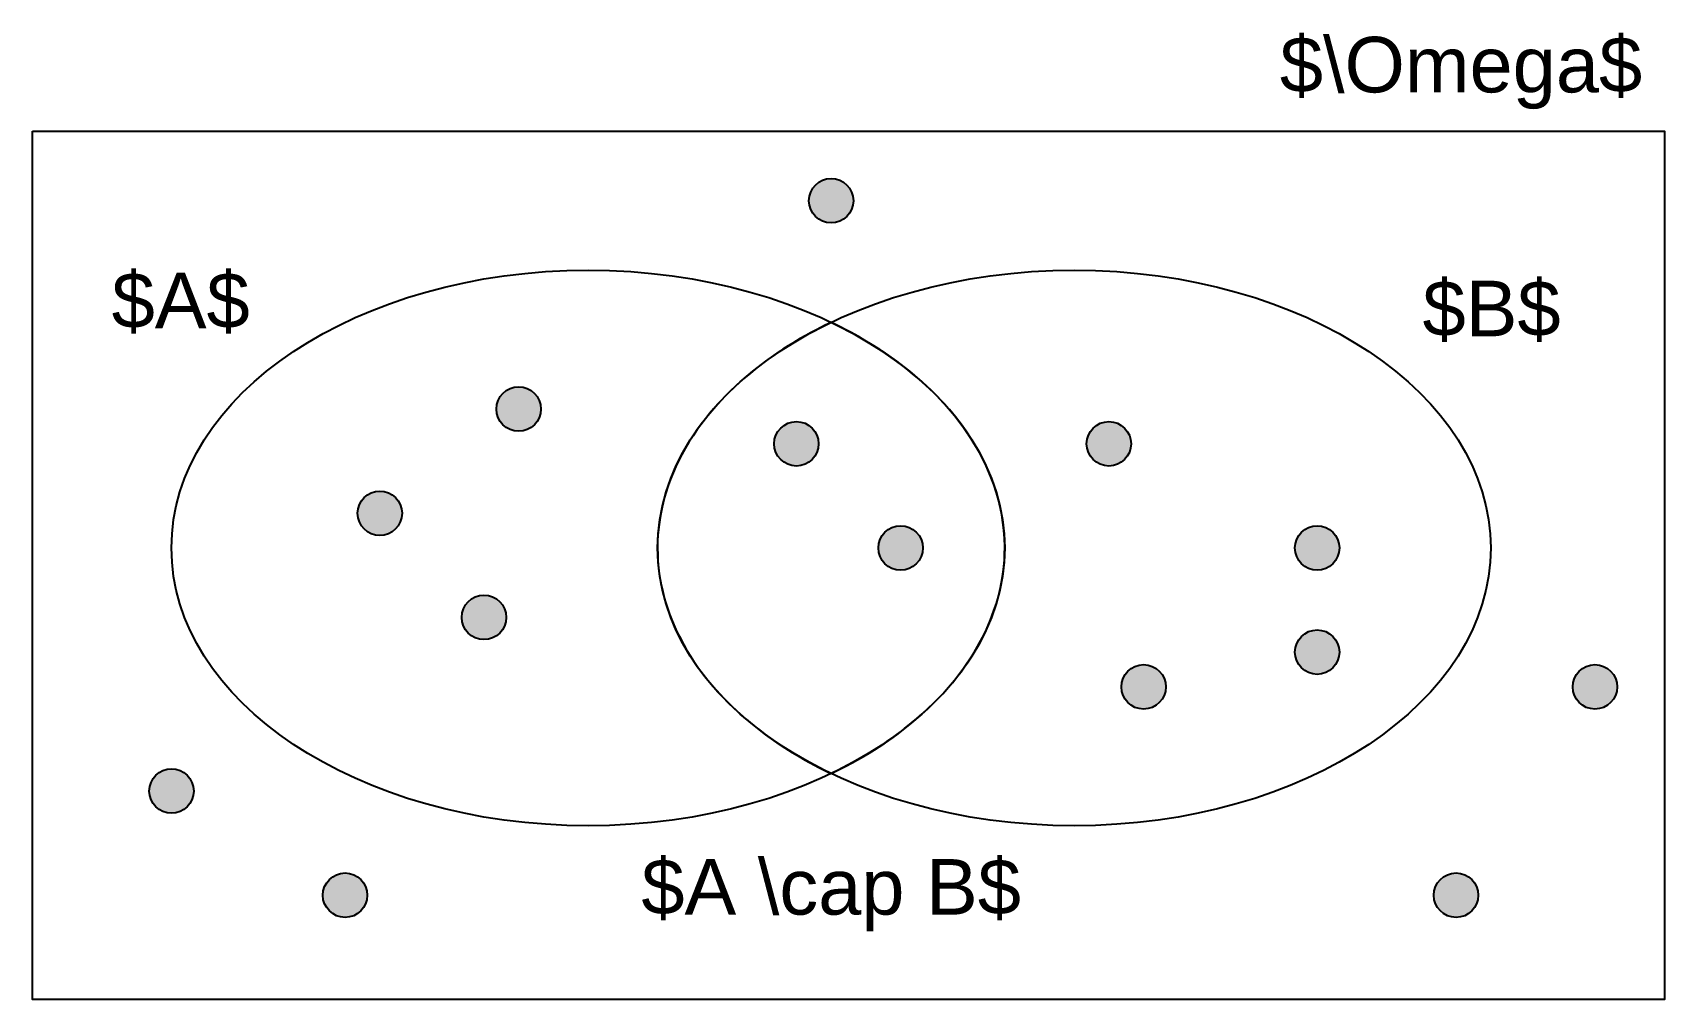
# Model space of a CAD drawing. Header units: inches. Extents: x 0 to 588, y 425 to 773.
import ezdxf
from ezdxf.enums import TextEntityAlignment as Align

# ---------------------------------------------------------------- set-up
doc = ezdxf.new("R2010")
doc.units = ezdxf.units.IN
doc.header["$MEASUREMENT"] = 0
doc.styles.get("Standard").update_dxf_attribs({"font": 'arial.ttf'})

msp = doc.modelspace()

# ---------------------------------------------------------------- hatches: boundary and pattern name
h = msp.add_hatch(color=250)
edge = h.paths.add_edge_path()
edge.add_arc((287.5, 712.5), 8, 0, 360)
h = msp.add_hatch(color=250)
edge = h.paths.add_edge_path()
edge.add_arc((175, 637.5), 8, 0, 360)
h = msp.add_hatch(color=250)
edge = h.paths.add_edge_path()
edge.add_arc((275, 625), 8, 0, 360)
h = msp.add_hatch(color=250)
edge = h.paths.add_edge_path()
edge.add_arc((387.5, 625), 8, 0, 360)
h = msp.add_hatch(color=250)
edge = h.paths.add_edge_path()
edge.add_arc((125, 600), 8, 0, 360)
h = msp.add_hatch(color=250)
edge = h.paths.add_edge_path()
edge.add_arc((312.5, 587.5), 8, 0, 360)
h = msp.add_hatch(color=250)
edge = h.paths.add_edge_path()
edge.add_arc((462.5, 587.5), 8, 0, 360)
h = msp.add_hatch(color=250)
edge = h.paths.add_edge_path()
edge.add_arc((162.5, 562.5), 8, 0, 360)
h = msp.add_hatch(color=250)
edge = h.paths.add_edge_path()
edge.add_arc((462.5, 550), 8, 0, 360)
h = msp.add_hatch(color=250)
edge = h.paths.add_edge_path()
edge.add_arc((400, 537.5), 8, 0, 360)
h = msp.add_hatch(color=250)
edge = h.paths.add_edge_path()
edge.add_arc((562.5, 537.5), 8, 0, 360)
h = msp.add_hatch(color=250)
edge = h.paths.add_edge_path()
edge.add_arc((50, 500), 8, 0, 360)
h = msp.add_hatch(color=250)
edge = h.paths.add_edge_path()
edge.add_arc((112.5, 462.5), 8, 0, 360)
h = msp.add_hatch(color=250)
edge = h.paths.add_edge_path()
edge.add_arc((512.5, 462.5), 8, 0, 360)

# ---------------------------------------------------------------- linework, layer by layer
for points in [[(0, 737.5), (587.5, 737.5), (587.5, 425), (0, 425)], [(287.5, 668.72), (285.16, 667.58), (283.74, 666.86), (282, 665.96), (280.08, 664.93), (278.36, 663.98), (276.38, 662.85), (273.75, 661.28), (272.03, 660.22), (270.16, 659.02), (267.39, 657.17), (264.74, 655.3), (262.84, 653.9), (260.17, 651.84), (258.29, 650.32), (255.95, 648.34), (253.48, 646.13), (250.93, 643.7), (249.33, 642.09), (246.71, 639.32), (245.25, 637.67), (243.73, 635.89), (242.23, 634.03), (240.71, 632.05), (239.3, 630.11), (237.77, 627.87), (236.3, 625.58), (234.97, 623.34), (233.73, 621.11), (232.76, 619.25), (231.59, 616.82), (230.58, 614.52), (229.65, 612.21), (228.86, 610.03), (227.99, 607.36), (227.52, 605.74), (226.64, 602.23), (226.13, 599.74), (225.77, 597.61), (225.43, 595.11), (225.16, 592.15), (225.04, 589.92), (225, 587.85), (225.06, 584.64), (225.16, 582.83), (225.4, 580.16), (225.75, 577.49), (226.34, 574.15), (226.86, 571.8), (227.56, 569.1), (228.45, 566.16), (229.32, 563.66), (230.23, 561.32), (231.23, 558.97), (232.11, 557.09), (232.85, 555.57), (234.41, 552.64), (235.6, 550.57), (236.87, 548.52), (238.07, 546.67), (239.31, 544.87), (240.53, 543.19), (241.94, 541.33), (243.05, 539.94), (244.97, 537.64), (246.17, 536.28), (248.76, 533.49), (250.2, 532.02), (252.63, 529.66), (254.57, 527.88), (256.86, 525.88), (260.42, 522.97), (261.7, 521.97), (263.64, 520.5), (266.46, 518.48), (268.75, 516.92), (270.83, 515.54), (273.44, 513.91), (275.96, 512.4), (278.16, 511.13), (281.54, 509.28), (283.08, 508.47), (285, 507.5), (286.43, 506.79), (287.5, 506.28), (290.16, 507.58), (292.53, 508.79), (295.35, 510.3), (297.02, 511.23), (299.18, 512.48), (301.17, 513.67), (303.13, 514.88), (306.44, 517.04), (308.09, 518.17), (309.69, 519.29), (311.17, 520.36), (312.8, 521.58), (313.93, 522.46), (316.48, 524.49), (318.35, 526.06), (320.33, 527.8), (322.27, 529.57), (324.01, 531.24), (325.83, 533.07), (327.69, 535.03), (329.2, 536.7), (331.16, 538.98), (333.12, 541.41), (334.29, 542.95), (335.54, 544.66), (336.83, 546.53), (338.48, 549.07), (339.6, 550.92), (340.96, 553.31), (341.96, 555.21), (343.38, 558.13), (344.88, 561.59), (346.13, 564.93), (346.98, 567.52), (347.7, 570.04), (348.48, 573.3), (349.08, 576.45), (349.44, 578.88), (349.66, 580.8), (349.86, 583.1), (349.96, 585.11), (350, 588.08), (349.91, 591.05), (349.71, 593.74), (349.36, 596.7), (348.92, 599.46), (348.47, 601.75), (347.72, 604.88), (347.02, 607.35), (346.05, 610.31), (345.16, 612.7), (344.29, 614.83), (343.28, 617.1), (342.12, 619.49), (341.22, 621.22), (340.18, 623.08), (339.03, 625.04), (337.92, 626.82), (336.08, 629.56), (334.3, 632.04), (332.28, 634.65), (330.07, 637.31), (327.98, 639.66), (325.5, 642.27), (323.63, 644.13), (321.99, 645.69), (319.17, 648.23), (316.95, 650.12), (315.11, 651.62), (313.44, 652.93), (311.2, 654.61), (309.13, 656.11), (305.04, 658.89), (302.31, 660.63), (299.67, 662.23), (297.32, 663.59), (294.7, 665.05), (292.84, 666.05), (290.98, 667.01), (289.26, 667.87)]]:
    msp.add_lwpolyline(points, close=True)
for centre in [(287.5, 712.5), (175, 637.5), (275, 625), (387.5, 625), (125, 600), (312.5, 587.5), (462.5, 587.5), (162.5, 562.5), (462.5, 550), (400, 537.5), (562.5, 537.5), (50, 500), (112.5, 462.5), (512.5, 462.5)]:
    msp.add_circle(centre, 8)
for centre in [(200, 587.5), (375, 587.5)]:
    msp.add_ellipse(centre, major_axis=(150, 0), ratio=0.666667)

# ---------------------------------------------------------------- texts
for s, p in [('$\\Omega$', (579.5, 745.5)), ('$A$', (78.15, 660.61))]:
    msp.add_text(s, height=20).set_placement(p, align=Align.BOTTOM_RIGHT)
msp.add_text('$B$', height=20).set_placement((500.43, 657.72), align=Align.BOTTOM_LEFT)
msp.add_text('$A \\cap B$', height=20).set_placement((287.5, 475.5), align=Align.TOP_CENTER)

doc.saveas('drawing.dxf')
